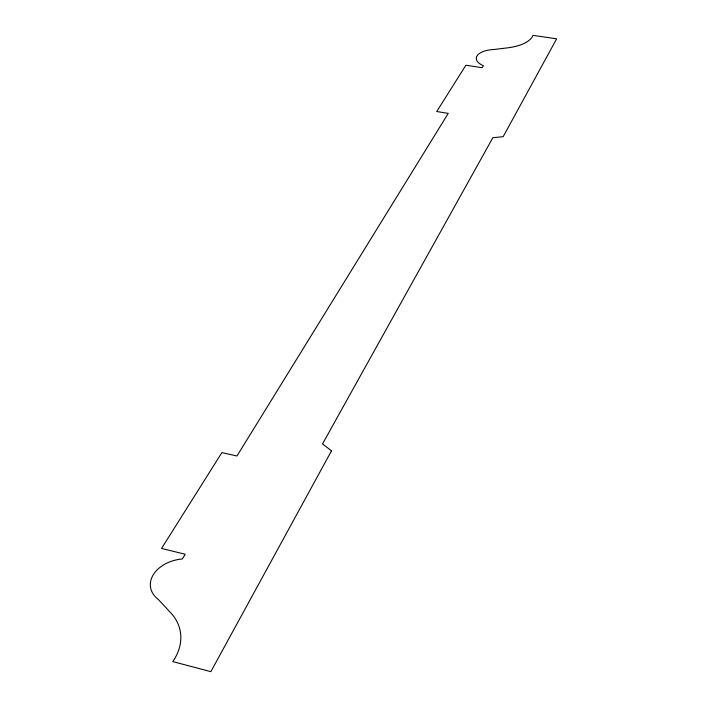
<?xml version="1.0" encoding="UTF-8"?>
<svg xmlns="http://www.w3.org/2000/svg" width="707" height="707" viewBox="0 0 707 707"><rect width="100%" height="100%" fill="white"/><g stroke="black" fill="none" stroke-linecap="round" stroke-linejoin="round"><path stroke-width="1.06" d="M331.521 450.81L210.854 671.65L172.782 661.593A65.627 47.616 -12.1 0 0 170.387 612.448L158.359 599.483A32.858 23.304 -8.3 0 1 153.119 574.994A32.858 23.304 -8.3 0 1 182.335 558.963L185.207 554.253L161.541 548.446L221.91 452.595L236.96 456.006L448.247 113.385L436.732 111.52L465.895 65.221L482.174 67.722L483.394 65.724A20.671 9.465 2 0 1 477.11 55.782A20.671 9.465 2 0 1 493.76 49.517L506.963 47.935A38.028 16.888 1.9 0 0 533.025 35.35L556.639 38.832L503.181 136.663L492.85 137.724L322.516 443.916L331.521 450.81"/></g></svg>
